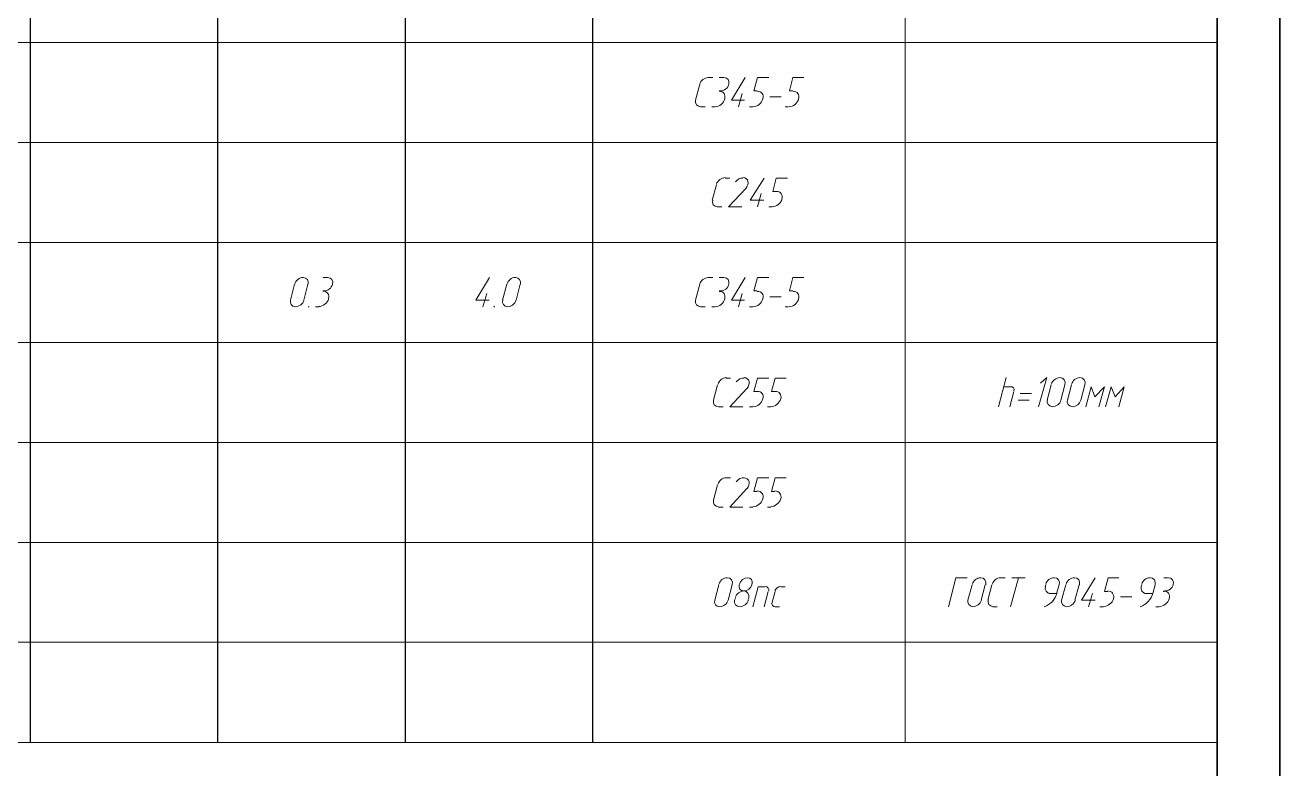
# Model space of a CAD drawing. Header units: millimetres. Extents: x -678 to 5260, y -935 to 3264.
# Drawn here: x 4255 to 5259, y 2074 to 2669 of the extents above; entities that cross this region are included whole.
import ezdxf
from ezdxf.xclip import XClip

# ---------------------------------------------------------------- set-up
doc = ezdxf.new("R2010")
doc.units = ezdxf.units.MM
doc.header["$MEASUREMENT"] = 0
doc.header["$XCLIPFRAME"] = 2
doc.layers.get('0').update_dxf_attribs({"linetype": 'CONTINUOUS'})

# ---------------------------------------------------------------- blocks, each defined once
blk = doc.blocks.new('MF28AFCF0')
at = {"color": 7, "linetype": 'Continuous', "lineweight": 13, "true_color": 0x000007}
blk.add_lwpolyline([(403.6, 404.28), (403.6, 302.58), (587.99, 302.58)], dxfattribs=at)
at = {"color": 7, "linetype": 'Continuous', "lineweight": 5, "true_color": 0x000007}
for points in [[(403.6, 358.41), (587.99, 358.41), (587.99, 358.41)], [(453.47, 350.43), (587.99, 350.43), (587.99, 350.43)], [(403.6, 342.46), (587.99, 342.46), (587.99, 342.46)], [(403.6, 334.48), (587.99, 334.48), (587.99, 334.48)], [(403.6, 326.51), (587.99, 326.51), (587.99, 326.51)], [(403.6, 318.53), (587.99, 318.53), (587.99, 318.53)], [(403.6, 310.59), (587.99, 310.59), (587.99, 310.59)]]:
    blk.add_lwpolyline(points, dxfattribs=at)
blk = doc.blocks.new('MF28AFDB0')
at = {"color": 7, "linetype": 'Continuous', "lineweight": -2, "true_color": 0x000007}
blk.add_lwpolyline([(0.93, 0.58), (592.99, 0.58), (592.99, 419.2), (0.93, 419.2)], close=True, dxfattribs=at)

msp = doc.modelspace()

# ---------------------------------------------------------------- linework, layer by layer
at = {"color": 7, "linetype": 'Continuous', "lineweight": 20, "true_color": 0x000007}
msp.add_lwpolyline([(-479.88737, -884.75487), (5209.40723, -884.75487), (5209.40723, 3214.83019), (-479.88737, 3214.83019)], close=True, dxfattribs=at)
at = {"color": 7, "linetype": 'Continuous', "lineweight": 25, "true_color": 0x000007}
for points in [[(4259.36574, 3114.91318), (4259.36574, 2094.99616), (4259.36574, 2094.99616)], [(4709.32425, 3114.91318), (4709.32425, 2094.99616), (4709.32425, 2094.99616)], [(4409.40723, 2965.03766), (4409.40723, 2094.99616), (4409.40723, 2094.99616)], [(4559.44873, 2965.03766), (4559.44873, 2094.99616), (4559.44873, 2094.99616)]]:
    msp.add_lwpolyline(points, dxfattribs=at)
at = {"color": 7, "linetype": 'Continuous', "lineweight": 13, "true_color": 0x000007}
msp.add_lwpolyline([(4959.44873, 3114.91318), (4959.44873, 2094.83019), (4959.44873, 2094.83019)], dxfattribs=at)
at = {"color": 7, "linetype": 'Continuous', "lineweight": 5, "true_color": 0x000007}
for points in [[(4791.81387, 2608.68911), (4795.13337, 2621.30322), (4795.13337, 2621.30322)], [(4801.77238, 2626.61442), (4805.42383, 2626.61442), (4805.42383, 2626.61442)], [(4814.38649, 2626.61442), (4810.73503, 2626.61442), (4810.73503, 2626.61442)], [(4830.984, 2608.68911), (4820.36159, 2608.68911), (4831.31595, 2626.61442)], [(4850.23711, 2626.61442), (4841.27445, 2626.61442), (4838.2869, 2615.99201), (4840.9425, 2615.99201)], [(4878.45288, 2626.61442), (4869.49022, 2626.61442), (4866.83462, 2615.99201), (4869.49022, 2615.99201)], [(4811.39893, 2615.99201), (4810.73503, 2615.99201), (4810.73503, 2615.99201)], [(4826.00474, 2603.37791), (4828.9923, 2614.00031), (4828.9923, 2614.00031)], [(4851.23296, 2611.34471), (4860.19562, 2611.34471), (4860.19562, 2611.34471)], [(4795.79728, 2603.37791), (4799.44873, 2603.37791), (4799.44873, 2603.37791)], [(4807.08358, 2603.37791), (4804.75993, 2603.37791), (4804.75993, 2603.37791)], [(4837.623, 2603.37791), (4834.9674, 2603.37791), (4834.9674, 2603.37791)], [(4866.17072, 2603.37791), (4863.51512, 2603.37791), (4863.51512, 2603.37791)], [(4805.09188, 2528.68911), (4808.41138, 2540.97127), (4808.41138, 2540.97127)], [(4815.38234, 2546.28247), (4819.03379, 2546.28247), (4819.03379, 2546.28247)], [(4846.25371, 2528.68911), (4835.29935, 2528.68911), (4846.58566, 2546.28247)], [(4865.17487, 2546.28247), (4856.21221, 2546.28247), (4853.55661, 2535.66006), (4856.21221, 2535.66006)], [(4828.66035, 2523.37791), (4818.03794, 2523.37791), (4831.97985, 2537.98372)], [(4841.27445, 2523.37791), (4844.26201, 2534.00031), (4844.26201, 2534.00031)], [(4809.07528, 2523.37791), (4812.72674, 2523.37791), (4812.72674, 2523.37791)], [(4852.89271, 2523.37791), (4850.23711, 2523.37791), (4850.23711, 2523.37791)], [(4791.81387, 2448.68911), (4795.13337, 2461.30322), (4795.13337, 2461.30322)], [(4801.77238, 2466.61442), (4805.42383, 2466.61442), (4805.42383, 2466.61442)], [(4814.38649, 2466.61442), (4810.73503, 2466.61442), (4810.73503, 2466.61442)], [(4830.984, 2448.68911), (4820.36159, 2448.68911), (4831.31595, 2466.61442)], [(4850.23711, 2466.61442), (4841.27445, 2466.61442), (4838.2869, 2455.99201), (4840.9425, 2455.99201)], [(4878.45288, 2466.61442), (4869.49022, 2466.61442), (4866.83462, 2455.99201), (4869.49022, 2455.99201)], [(4811.39893, 2455.99201), (4810.73503, 2455.99201), (4810.73503, 2455.99201)], [(4826.00474, 2443.37791), (4828.9923, 2454.00031), (4828.9923, 2454.00031)], [(4851.23296, 2451.34471), (4860.19562, 2451.34471), (4860.19562, 2451.34471)], [(4795.79728, 2443.37791), (4799.44873, 2443.37791), (4799.44873, 2443.37791)], [(4807.08358, 2443.37791), (4804.75993, 2443.37791), (4804.75993, 2443.37791)], [(4837.623, 2443.37791), (4834.9674, 2443.37791), (4834.9674, 2443.37791)], [(4866.17072, 2443.37791), (4863.51512, 2443.37791), (4863.51512, 2443.37791)], [(4806.08773, 2368.68911), (4809.40723, 2380.97127), (4809.40723, 2380.97127)], [(4816.04624, 2386.28247), (4819.69769, 2386.28247), (4819.69769, 2386.28247)], [(4850.23711, 2386.28247), (4841.27445, 2386.28247), (4838.2869, 2375.66006), (4840.9425, 2375.66006)], [(4864.17902, 2386.28247), (4855.54831, 2386.28247), (4852.56076, 2375.66006), (4855.21636, 2375.66006)], [(5040.11263, 2386.61442), (5034.13752, 2363.37791), (5034.13752, 2363.37791)], [(5043.76408, 2379.31152), (5038.45288, 2379.31152), (5038.45288, 2379.31152)], [(5067.6645, 2382.29907), (5072.64375, 2386.61442), (5066.00474, 2363.37791)], [(5076.2952, 2380.97127), (5072.9757, 2368.68911), (5072.9757, 2368.68911)], [(5083.93006, 2368.68911), (5087.24956, 2380.97127), (5087.24956, 2380.97127)], [(5092.56076, 2380.97127), (5089.24126, 2368.68911), (5089.24126, 2368.68911)], [(5099.86367, 2368.68911), (5103.18317, 2380.97127), (5103.18317, 2380.97127)], [(5103.84707, 2363.37791), (5108.16242, 2379.31152), (5111.14997, 2371.34471), (5118.78483, 2379.31152), (5114.46947, 2363.37791)], [(5119.78068, 2363.37791), (5124.09603, 2379.31152), (5127.41553, 2371.34471), (5134.71844, 2379.31152), (5130.40308, 2363.37791)], [(4829.6562, 2363.37791), (4819.03379, 2363.37791), (4832.64375, 2377.98372)], [(5043.10018, 2363.37791), (5046.41968, 2375.66006), (5046.41968, 2375.66006)], [(5051.39893, 2374.00031), (5060.36159, 2374.00031), (5060.36159, 2374.00031)], [(4810.07113, 2363.37791), (4813.72259, 2363.37791), (4813.72259, 2363.37791)], [(4837.623, 2363.37791), (4834.9674, 2363.37791), (4834.9674, 2363.37791)], [(4851.89686, 2363.37791), (4849.24126, 2363.37791), (4849.24126, 2363.37791)], [(5049.73918, 2368.68911), (5058.70184, 2368.68911), (5058.70184, 2368.68911)], [(4806.08773, 2288.68911), (4809.40723, 2300.97127), (4809.40723, 2300.97127)], [(4816.04624, 2306.61442), (4819.69769, 2306.61442), (4819.69769, 2306.61442)], [(4850.23711, 2306.61442), (4841.27445, 2306.61442), (4838.2869, 2295.66006), (4840.9425, 2295.66006)], [(4864.17902, 2306.61442), (4855.54831, 2306.61442), (4852.56076, 2295.66006), (4855.21636, 2295.66006)], [(4829.6562, 2283.04596), (4819.03379, 2283.04596), (4832.64375, 2297.98372)], [(4810.07113, 2283.04596), (4813.72259, 2283.04596), (4813.72259, 2283.04596)], [(4837.623, 2283.04596), (4834.9674, 2283.04596), (4834.9674, 2283.04596)], [(4851.89686, 2283.04596), (4849.24126, 2283.04596), (4849.24126, 2283.04596)], [(4810.40308, 2220.97127), (4807.08358, 2208.68911), (4807.08358, 2208.68911)], [(4817.70599, 2208.68911), (4821.02549, 2220.97127), (4821.02549, 2220.97127)], [(4827.00059, 2221.63517), (4826.66864, 2220.63932), (4826.66864, 2220.63932)], [(4836.62715, 2220.63932), (4836.62715, 2221.63517), (4836.62715, 2221.63517)], [(4837.623, 2203.37791), (4841.93835, 2219.31152), (4847.24956, 2219.31152)], [(4859.86367, 2219.31152), (4863.51512, 2219.31152), (4863.51512, 2219.31152)], [(4993.97155, 2203.37791), (4999.94665, 2226.61442), (5008.90931, 2226.61442)], [(5012.89271, 2220.97127), (5009.57321, 2208.68911), (5009.57321, 2208.68911)], [(5020.19562, 2208.68911), (5023.51512, 2220.97127), (5023.51512, 2220.97127)], [(5025.50682, 2208.68911), (5028.82632, 2220.97127), (5028.82632, 2220.97127)], [(5035.79728, 2226.61442), (5039.44873, 2226.61442), (5039.44873, 2226.61442)], [(5050.07113, 2226.61442), (5043.76408, 2203.37791), (5043.76408, 2203.37791)], [(5044.75993, 2226.61442), (5055.38234, 2226.61442), (5055.38234, 2226.61442)], [(5071.97985, 2220.97127), (5071.31595, 2219.31152), (5071.31595, 2219.31152)], [(5082.60225, 2220.97127), (5080.61055, 2214.00031), (5074.3035, 2214.00031)], [(5087.91346, 2220.97127), (5084.59396, 2208.68911), (5084.59396, 2208.68911)], [(5095.21636, 2208.68911), (5098.53586, 2220.97127), (5098.53586, 2220.97127)], [(5111.48192, 2208.68911), (5100.52757, 2208.68911), (5111.48192, 2226.61442)], [(5130.40308, 2226.61442), (5121.77238, 2226.61442), (5118.78483, 2215.66006), (5121.44043, 2215.66006)], [(5148.66035, 2220.97127), (5148.3284, 2219.31152), (5148.3284, 2219.31152)], [(5159.28275, 2220.97127), (5157.623, 2214.00031), (5150.984, 2214.00031)], [(5169.57321, 2226.61442), (5166.25371, 2226.61442), (5166.25371, 2226.61442)], [(4823.68109, 2210.34886), (4823.01719, 2208.68911), (4823.01719, 2208.68911)], [(4833.6396, 2208.68911), (4834.3035, 2210.34886), (4834.3035, 2210.34886)], [(4846.58566, 2203.37791), (4849.90516, 2215.66006), (4849.90516, 2215.66006)], [(4852.89271, 2207.02936), (4855.54831, 2215.66006), (4855.54831, 2215.66006)], [(5106.17072, 2203.37791), (5109.15827, 2214.00031), (5109.15827, 2214.00031)], [(5131.73089, 2211.34471), (5140.69354, 2211.34471), (5140.69354, 2211.34471)], [(5166.91761, 2215.66006), (5165.92176, 2215.66006), (5165.92176, 2215.66006)], [(4855.54831, 2203.37791), (4858.86781, 2203.37791), (4858.86781, 2203.37791)], [(5029.49022, 2203.37791), (5033.14167, 2203.37791), (5033.14167, 2203.37791)], [(5118.12093, 2203.37791), (5115.13337, 2203.37791), (5115.13337, 2203.37791)], [(5162.60225, 2203.37791), (5159.94665, 2203.37791), (5159.94665, 2203.37791)]]:
    msp.add_lwpolyline(points, dxfattribs=at)
at = {"color": 7, "linetype": 'Continuous', "lineweight": 18, "true_color": 0x000007}
for points in [[(4470.984, 2461.30322), (4467.6645, 2448.68911), (4467.6645, 2448.68911)], [(4478.2869, 2448.68911), (4481.6064, 2461.30322), (4481.6064, 2461.30322)], [(4497.37404, 2466.61442), (4493.72259, 2466.61442), (4493.72259, 2466.61442)], [(4626.66864, 2448.68911), (4615.88026, 2448.68911), (4627.00059, 2466.61442)], [(4640.77653, 2461.30322), (4637.29105, 2448.68911), (4637.29105, 2448.68911)], [(4648.24541, 2448.68911), (4651.39893, 2461.30322), (4651.39893, 2461.30322)], [(4494.55246, 2455.99201), (4493.55661, 2455.99201), (4493.55661, 2455.99201)], [(4621.68939, 2443.37791), (4624.67694, 2454.00031), (4624.67694, 2454.00031)], [(4482.10433, 2443.04596), (4482.2703, 2443.87583), (4482.2703, 2443.87583)], [(4490.40308, 2443.37791), (4487.58151, 2443.37791), (4487.58151, 2443.37791)], [(4630.48607, 2443.04596), (4630.81802, 2443.87583), (4630.81802, 2443.87583)]]:
    msp.add_lwpolyline(points, dxfattribs=at)
at = {"color": 7, "linetype": 'Continuous', "lineweight": 5, "true_color": 0x000007}
for points in [[(4801.77238, 2626.61442), (4798.78483, 2626.61442), (4795.79728, 2624.29077), (4795.13337, 2621.30322)], [(4791.81387, 2608.68911), (4791.14997, 2605.70156), (4793.14167, 2603.37791), (4795.79728, 2603.37791)], [(4815.38234, 2546.61442), (4812.39479, 2546.61442), (4809.40723, 2544.29077), (4808.41138, 2541.30322)], [(4829.6562, 2546.28247), (4827.6645, 2546.61442), (4825.00889, 2545.28662), (4823.68109, 2543.29492)], [(4805.42383, 2528.68911), (4804.42798, 2525.70156), (4806.41968, 2523.37791), (4809.40723, 2523.37791)], [(4801.77238, 2466.61442), (4798.78483, 2466.61442), (4795.79728, 2464.29077), (4795.13337, 2461.30322)], [(4791.81387, 2448.68911), (4791.14997, 2445.70156), (4793.14167, 2443.37791), (4795.79728, 2443.37791)], [(4816.37819, 2386.61442), (4813.39064, 2386.61442), (4810.40308, 2384.29077), (4809.73918, 2381.30322)], [(4830.65205, 2386.28247), (4828.3284, 2386.61442), (4826.00474, 2385.28662), (4824.34499, 2383.29492)], [(5046.41968, 2375.99201), (5047.08358, 2377.98372), (5045.75578, 2379.64347), (5043.76408, 2379.31152)], [(5083.26615, 2386.61442), (5080.2786, 2386.61442), (5077.29105, 2384.29077), (5076.2952, 2381.30322)], [(5087.24956, 2380.97127), (5087.91346, 2383.95882), (5086.25371, 2386.61442), (5083.26615, 2386.61442)], [(5099.19976, 2386.61442), (5096.21221, 2386.61442), (5093.22466, 2384.29077), (5092.56076, 2381.30322)], [(5103.18317, 2380.97127), (5104.17902, 2383.95882), (5102.18732, 2386.61442), (5099.19976, 2386.61442)], [(5073.30765, 2369.02106), (5072.3118, 2366.03351), (5074.3035, 2363.70986), (5077.29105, 2363.37791)], [(5089.24126, 2369.02106), (5088.24541, 2366.03351), (5090.23711, 2363.70986), (5093.22466, 2363.37791)], [(4806.08773, 2368.68911), (4805.42383, 2365.70156), (4807.08358, 2363.37791), (4810.07113, 2363.37791)], [(5077.29105, 2363.37791), (5080.2786, 2363.37791), (5083.26615, 2365.70156), (5083.93006, 2368.68911)], [(5093.22466, 2363.37791), (5096.21221, 2363.37791), (5099.19976, 2365.70156), (5099.86367, 2368.68911)], [(4816.37819, 2306.61442), (4813.39064, 2306.61442), (4810.40308, 2304.29077), (4809.73918, 2301.30322)], [(4830.65205, 2306.61442), (4828.3284, 2306.61442), (4826.00474, 2305.61857), (4824.34499, 2303.29492)], [(4806.08773, 2289.02106), (4805.42383, 2286.03351), (4807.08358, 2283.37791), (4810.07113, 2283.37791)], [(4817.04209, 2226.61442), (4814.05454, 2226.61442), (4811.06698, 2224.29077), (4810.40308, 2221.30322)], [(4821.02549, 2220.97127), (4822.02134, 2223.95882), (4820.02964, 2226.61442), (4817.04209, 2226.61442)], [(4859.86367, 2219.64347), (4857.87196, 2219.31152), (4855.88026, 2217.98372), (4855.21636, 2215.99201)], [(5019.86367, 2226.61442), (5016.87611, 2226.61442), (5013.88856, 2224.29077), (5013.22466, 2221.30322)], [(5023.84707, 2220.97127), (5024.51097, 2223.95882), (5022.85122, 2226.61442), (5019.86367, 2226.61442)], [(5035.79728, 2226.61442), (5032.80972, 2226.61442), (5029.82217, 2224.29077), (5029.15827, 2221.30322)], [(5071.6479, 2219.64347), (5070.65205, 2216.65592), (5072.64375, 2214.33226), (5075.6313, 2214.00031)], [(5078.61885, 2226.61442), (5075.6313, 2226.61442), (5072.64375, 2224.29077), (5071.97985, 2221.30322)], [(5082.60225, 2220.97127), (5083.59811, 2223.95882), (5081.6064, 2226.61442), (5078.61885, 2226.61442)], [(5094.88441, 2226.61442), (5091.89686, 2226.61442), (5088.90931, 2224.29077), (5088.24541, 2221.30322)], [(5098.86781, 2220.97127), (5099.53172, 2223.95882), (5097.87196, 2226.61442), (5094.88441, 2226.61442)], [(5148.3284, 2219.64347), (5147.33254, 2216.65592), (5149.32425, 2214.33226), (5152.3118, 2214.00031)], [(5155.29935, 2226.61442), (5152.3118, 2226.61442), (5149.32425, 2224.29077), (5148.66035, 2221.30322)], [(5159.28275, 2220.97127), (5160.2786, 2223.95882), (5158.2869, 2226.61442), (5155.29935, 2226.61442)], [(4807.08358, 2208.68911), (4806.41968, 2205.70156), (4808.07943, 2203.37791), (4811.06698, 2203.37791)], [(4811.06698, 2203.37791), (4814.05454, 2203.37791), (4817.04209, 2205.70156), (4817.70599, 2208.68911)], [(5009.57321, 2209.02106), (5008.90931, 2206.03351), (5010.90101, 2203.70986), (5013.55661, 2203.37791)], [(5013.55661, 2203.37791), (5016.54416, 2203.37791), (5019.53172, 2205.70156), (5020.52757, 2208.68911)], [(5025.83877, 2209.02106), (5025.17487, 2206.03351), (5026.83462, 2203.70986), (5029.82217, 2203.37791)], [(5070.65205, 2203.37791), (5075.6313, 2205.03766), (5079.6147, 2209.35301), (5080.9425, 2214.33226)], [(5084.59396, 2209.02106), (5083.93006, 2206.03351), (5085.58981, 2203.70986), (5088.57736, 2203.37791)], [(5088.57736, 2203.37791), (5091.56491, 2203.37791), (5094.55246, 2205.70156), (5095.54831, 2208.68911)], [(5147.33254, 2203.37791), (5152.3118, 2205.03766), (5156.2952, 2209.35301), (5157.623, 2214.33226)], [(4852.89271, 2207.02936), (4852.56076, 2205.03766), (4853.55661, 2203.37791), (4855.54831, 2203.37791)]]:
    msp.add_open_spline(points, degree=3, dxfattribs=at)
for points in [[(4811.73089, 2615.99201), (4814.71844, 2615.99201), (4817.70599, 2618.31567), (4818.36989, 2621.30322), (4818.36989, 2621.30322), (4819.03379, 2624.29077), (4817.37404, 2626.61442), (4814.38649, 2626.61442)], [(4807.41553, 2603.37791), (4810.73503, 2603.37791), (4814.38649, 2606.03351), (4815.05039, 2609.68496), (4815.05039, 2609.68496), (4816.04624, 2613.00446), (4814.05454, 2615.66006), (4810.73503, 2615.66006)], [(4837.623, 2603.37791), (4841.27445, 2603.37791), (4844.59396, 2606.03351), (4845.58981, 2609.68496), (4845.58981, 2609.68496), (4846.58566, 2613.00446), (4844.59396, 2615.66006), (4840.9425, 2615.66006)], [(4866.50267, 2603.37791), (4869.82217, 2603.37791), (4873.47362, 2606.03351), (4874.13752, 2609.68496), (4874.13752, 2609.68496), (4875.13337, 2613.00446), (4873.14167, 2615.66006), (4869.82217, 2615.66006)], [(4831.97985, 2537.98372), (4833.30765, 2539.64347), (4833.97155, 2541.96712), (4833.6396, 2543.62687), (4833.6396, 2543.62687), (4833.30765, 2545.28662), (4831.6479, 2546.61442), (4829.6562, 2546.61442)], [(4852.89271, 2523.37791), (4856.54416, 2523.37791), (4859.86367, 2526.03351), (4860.85952, 2529.35301), (4860.85952, 2529.35301), (4861.85537, 2533.00446), (4859.86367, 2535.66006), (4856.21221, 2535.66006)], [(4811.73089, 2455.99201), (4814.71844, 2455.99201), (4817.70599, 2458.31567), (4818.36989, 2461.30322), (4818.36989, 2461.30322), (4819.03379, 2464.29077), (4817.37404, 2466.61442), (4814.38649, 2466.61442)], [(4807.41553, 2443.37791), (4810.73503, 2443.37791), (4814.38649, 2446.03351), (4815.05039, 2449.68496), (4815.05039, 2449.68496), (4816.04624, 2453.00446), (4814.05454, 2455.66006), (4810.73503, 2455.66006)], [(4837.623, 2443.37791), (4841.27445, 2443.37791), (4844.59396, 2446.03351), (4845.58981, 2449.68496), (4845.58981, 2449.68496), (4846.58566, 2453.00446), (4844.59396, 2455.66006), (4840.9425, 2455.66006)], [(4866.50267, 2443.37791), (4869.82217, 2443.37791), (4873.47362, 2446.03351), (4874.13752, 2449.68496), (4874.13752, 2449.68496), (4875.13337, 2453.00446), (4873.14167, 2455.66006), (4869.82217, 2455.66006)], [(4832.9757, 2377.98372), (4834.3035, 2379.64347), (4834.9674, 2381.96712), (4834.63545, 2383.62687), (4834.63545, 2383.62687), (4833.97155, 2385.28662), (4832.64375, 2386.61442), (4830.65205, 2386.61442)], [(4837.623, 2363.37791), (4841.27445, 2363.37791), (4844.59396, 2366.03351), (4845.58981, 2369.68496), (4845.58981, 2369.68496), (4846.58566, 2373.00446), (4844.59396, 2375.66006), (4840.9425, 2375.66006)], [(4851.89686, 2363.37791), (4855.21636, 2363.37791), (4858.86781, 2366.03351), (4859.86367, 2369.68496), (4859.86367, 2369.68496), (4860.85952, 2373.00446), (4858.86781, 2375.66006), (4855.21636, 2375.66006)], [(4832.9757, 2297.98372), (4834.3035, 2299.64347), (4834.9674, 2301.63517), (4834.63545, 2303.62687), (4834.63545, 2303.62687), (4833.97155, 2305.28662), (4832.64375, 2306.28247), (4830.65205, 2306.61442)], [(4837.623, 2283.37791), (4841.27445, 2283.37791), (4844.59396, 2286.36546), (4845.58981, 2289.68496), (4845.58981, 2289.68496), (4846.58566, 2293.00446), (4844.59396, 2295.99201), (4840.9425, 2295.99201)], [(4851.89686, 2283.37791), (4855.21636, 2283.37791), (4858.86781, 2286.36546), (4859.86367, 2289.68496), (4859.86367, 2289.68496), (4860.85952, 2293.00446), (4858.86781, 2295.99201), (4855.21636, 2295.99201)], [(4826.66864, 2220.97127), (4826.00474, 2217.98372), (4827.6645, 2215.99201), (4830.3201, 2215.99201), (4830.3201, 2215.99201), (4833.30765, 2215.99201), (4835.96325, 2217.98372), (4836.62715, 2220.63932)], [(4836.9591, 2221.63517), (4837.623, 2224.29077), (4835.96325, 2226.61442), (4833.30765, 2226.61442), (4833.30765, 2226.61442), (4830.65205, 2226.61442), (4827.6645, 2224.29077), (4827.00059, 2221.63517)], [(4850.23711, 2215.99201), (4850.56906, 2216.98787), (4850.23711, 2217.65177), (4849.90516, 2218.31567), (4849.90516, 2218.31567), (4849.24126, 2218.97957), (4848.57736, 2219.64347), (4847.58151, 2219.64347)], [(5167.24956, 2215.99201), (5169.90516, 2215.66006), (5173.22466, 2218.31567), (5173.88856, 2220.97127), (5173.88856, 2220.97127), (5174.55246, 2223.95882), (5172.89271, 2226.61442), (5169.90516, 2226.61442)], [(4823.01719, 2208.68911), (4822.35329, 2205.70156), (4824.34499, 2203.37791), (4827.33254, 2203.37791), (4827.33254, 2203.37791), (4829.98815, 2203.37791), (4833.30765, 2205.70156), (4833.97155, 2208.68911)], [(4834.3035, 2210.34886), (4834.9674, 2213.33641), (4833.30765, 2215.99201), (4830.3201, 2215.99201), (4830.3201, 2215.99201), (4827.33254, 2215.99201), (4824.34499, 2213.66836), (4823.68109, 2210.68081)], [(5118.12093, 2203.37791), (5121.44043, 2203.70986), (5125.09188, 2206.36546), (5126.08773, 2209.68496), (5126.08773, 2209.68496), (5127.08358, 2213.33641), (5124.75993, 2215.99201), (5121.44043, 2215.99201)], [(5162.60225, 2203.37791), (5166.25371, 2203.70986), (5169.57321, 2206.36546), (5170.56906, 2209.68496), (5170.56906, 2209.68496), (5171.56491, 2213.33641), (5169.57321, 2215.99201), (5166.25371, 2215.99201)]]:
    msp.add_open_spline(points, degree=3, knots=[0, 0, 0, 0, 0.125, 0.125, 0.125, 0.125001, 1, 1, 1, 1], dxfattribs=at)
at = {"color": 7, "linetype": 'Continuous', "lineweight": 18, "true_color": 0x000007}
for points in [[(4477.78898, 2466.7804), (4474.80142, 2466.7804), (4471.81387, 2464.45675), (4471.14997, 2461.46919)], [(4481.77238, 2461.30322), (4482.60225, 2464.29077), (4480.77653, 2466.61442), (4477.78898, 2466.7804)], [(4647.58151, 2466.7804), (4644.59396, 2466.7804), (4641.6064, 2464.45675), (4640.77653, 2461.46919)], [(4651.56491, 2461.30322), (4652.22881, 2464.29077), (4650.56906, 2466.61442), (4647.58151, 2466.7804)], [(4467.6645, 2448.85509), (4467.00059, 2445.86753), (4468.66035, 2443.54388), (4471.6479, 2443.37791)], [(4471.6479, 2443.37791), (4474.63545, 2443.37791), (4477.623, 2445.70156), (4478.45288, 2448.68911)], [(4637.45703, 2448.85509), (4636.62715, 2445.86753), (4638.45288, 2443.54388), (4641.44043, 2443.37791)], [(4641.44043, 2443.37791), (4644.42798, 2443.37791), (4647.41553, 2445.70156), (4648.07943, 2448.68911)]]:
    msp.add_open_spline(points, degree=3, dxfattribs=at)
for points in [[(4494.55246, 2455.99201), (4497.54001, 2455.99201), (4500.52757, 2458.31567), (4501.35744, 2461.30322), (4501.35744, 2461.30322), (4502.02134, 2464.29077), (4500.36159, 2466.61442), (4497.37404, 2466.7804)], [(4490.23711, 2443.54388), (4493.72259, 2443.54388), (4497.20806, 2446.19948), (4498.20391, 2449.68496), (4498.20391, 2449.68496), (4499.03379, 2453.17044), (4497.04209, 2455.82604), (4493.55661, 2455.82604)]]:
    msp.add_open_spline(points, degree=3, knots=[0, 0, 0, 0, 0.125, 0.125, 0.125, 0.125001, 1, 1, 1, 1], dxfattribs=at)

# ---------------------------------------------------------------- block references
at = {"color": 7, "true_color": 0xffffff}
ref = msp.add_blockref('MF28AFDB0', (-689.016, -940.3429), dxfattribs=dict(at, xscale=10.03092197091524, yscale=10.03092197091524, zscale=10.03092197091524))
XClip(ref).set_block_clipping_path([(1.0589661319, 0.5446702317), (593.0210338681, 419.1010338681)])
ref = msp.add_blockref('MF28AFCF0', (-689.016, -940.3429), dxfattribs=dict(at, xscale=10.03092197091524, yscale=10.03092197091524, zscale=10.03092197091524))
XClip(ref).set_block_clipping_path([(20.9145811052, 5.5747593583), (587.9909447415, 414.0709447415)])

doc.saveas('drawing.dxf')
